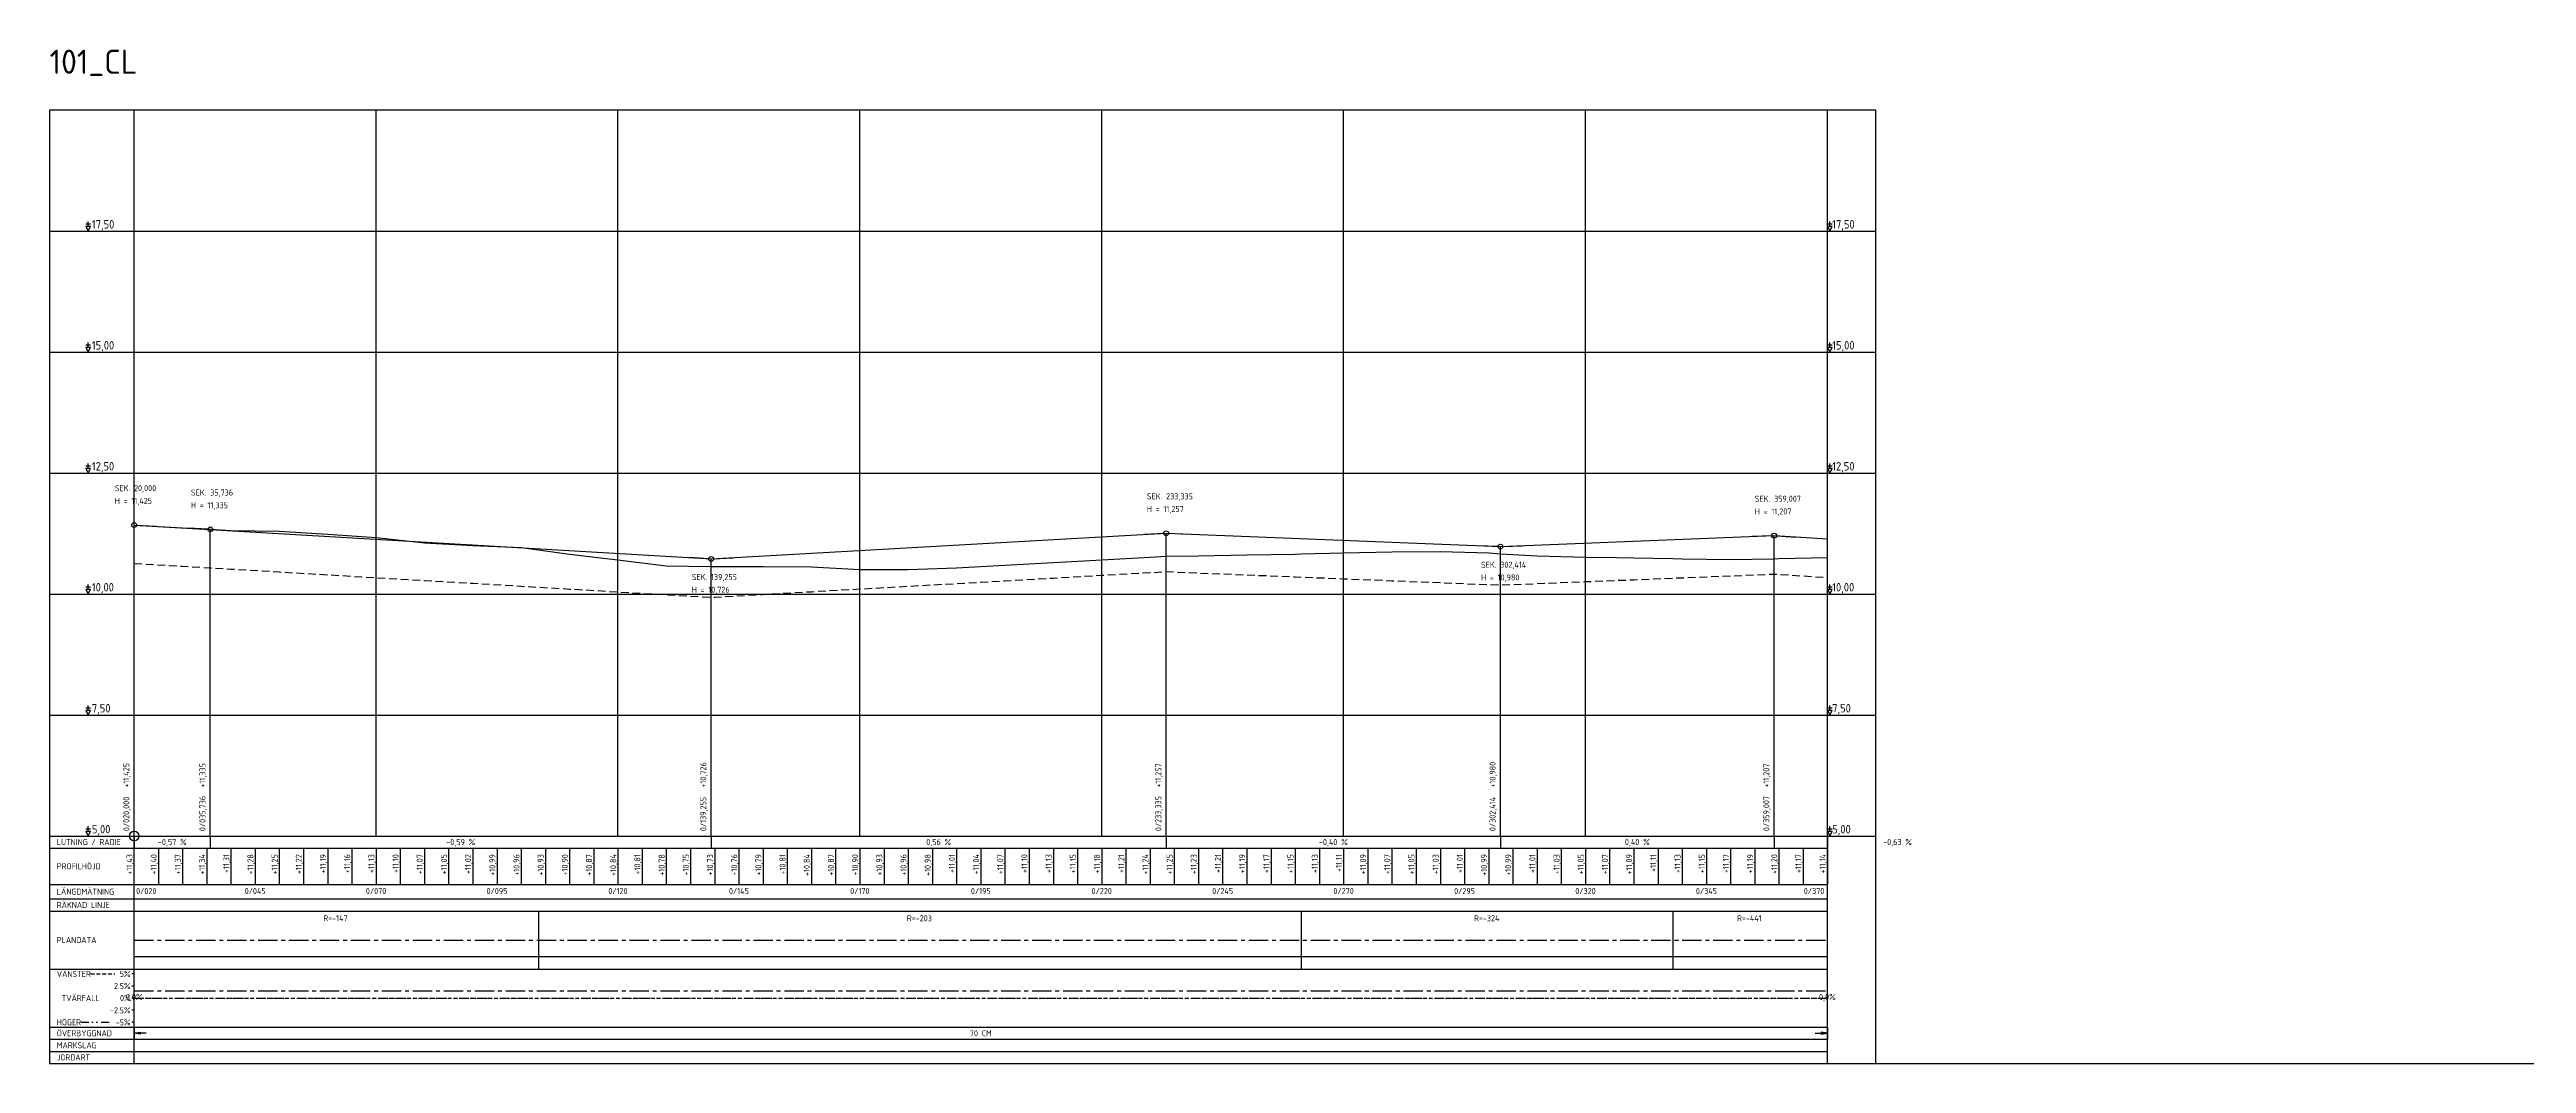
# Model space of a CAD drawing. Header units: metres. Extents: x 117388 to 123031, y 6148214 to 6150604.
# Drawn here: x 118300 to 118813, y 6149762 to 6149972 of the extents above; entities that cross this region are included whole.
import ezdxf
from ezdxf.enums import TextEntityAlignment as Align

# ---------------------------------------------------------------- set-up
doc = ezdxf.new("R2010")
doc.units = ezdxf.units.M
doc.header["$LTSCALE"] = 0.4
for name, pattern in [('CENTER', [16, 10, -2, 2, -2]), ('DASHED', [6, 4, -2]), ('DASHED_2', [3, 2, -1]), ('DIVIDE', [10, 4, -2, 0, -2, 0, -2])]:
    doc.linetypes.add(name, pattern=pattern)
doc.layers.get('DEFPOINTS').update_dxf_attribs({"color": 5, "linetype": 'CONTINUOUS'})
doc.layers.add('_NovapointLsNode', color=7, linetype='CONTINUOUS', plot=False)
for name, color, linetype in [('LP_Modell Overbygningstykkelse', 7, 'CONTINUOUS'), ('M-36-Formular', 1, 'CONTINUOUS'), ('M-36-Formular_CL', 1, 'CENTER'), ('M-36-Formular_Linje', 3, 'CONTINUOUS'), ('M-36-Formular_Text', 1, 'CONTINUOUS'), ('M-36-Mark', 3, 'CONTINUOUS'), ('M-36-Plandata_CL', 3, 'CONTINUOUS'), ('M-36-Ram', 7, 'CONTINUOUS'), ('M-36-Skevning_H', 3, 'DIVIDE'), ('M-36-Skevning_Text', 1, 'CONTINUOUS'), ('M-36-Skevning_V', 1, 'DASHED_2'), ('M-36-terass', 7, 'DASHED'), ('M-36-text', 1, 'CONTINUOUS'), ('M-36-TP_cirkel', 3, 'CONTINUOUS'), ('M-36-TP_linje', 3, 'CONTINUOUS'), ('M-36-TP_text', 1, 'CONTINUOUS'), ('M-36-Vertikalgeometri', 7, 'CONTINUOUS'), ('M-36-VSP_cirkel', 3, 'CONTINUOUS'), ('M-36-VSP_linje', 3, 'CONTINUOUS'), ('M-36-VSP_text', 1, 'CONTINUOUS')]:
    doc.layers.add(name, color=color, linetype=linetype)
doc.styles.add('ISO100', font='ISO3098', dxfattribs={"height": 10})
doc.styles.add('P_ISO_25', font='ISO', dxfattribs={"height": 2.5})

msp = doc.modelspace()

# ---------------------------------------------------------------- linework, layer by layer
at = {"layer": '_NovapointLsNode'}
msp.add_circle((118318, 6149809.348), 1, dxfattribs=at)
at = {"layer": 'DEFPOINTS', "flags": 128}
msp.add_lwpolyline([(118316.138, 6149762.348), (121105.65, 6149762.348)], dxfattribs=at)
at = {"layer": 'LP_Modell Overbygningstykkelse'}
for p, q in [((118318, 6149769.848), (118318, 6149767.348)), ((118668, 6149769.848), (118668, 6149767.348))]:
    msp.add_line(p, q, dxfattribs=at)
for points in [[(118320.5, 6149768.598), (118318, 6149768.598), (118319.25, 6149768.806), (118319.25, 6149768.39), (118318, 6149768.598)], [(118665.5, 6149768.598), (118668, 6149768.598), (118666.75, 6149768.806), (118666.75, 6149768.39), (118668, 6149768.598)]]:
    msp.add_lwpolyline(points, dxfattribs=at)
at = {"layer": 'M-36-Formular'}
for p, q in [((118318, 6149809.348), (118318, 6149959.348)), ((118318, 6149762.348), (118318, 6149959.348)), ((118368, 6149809.348), (118368, 6149959.348)), ((118418, 6149809.348), (118418, 6149959.348)), ((118468, 6149809.348), (118468, 6149959.348)), ((118518, 6149809.348), (118518, 6149959.348)), ((118568, 6149809.348), (118568, 6149959.348)), ((118618, 6149809.348), (118618, 6149959.348)), ((118668, 6149809.348), (118668, 6149959.348)), ((118668, 6149762.348), (118668, 6149959.348)), ((118300.5, 6149934.348), (118678, 6149934.348)), ((118300.5, 6149909.348), (118678, 6149909.348)), ((118300.5, 6149884.348), (118678, 6149884.348)), ((118300.5, 6149859.348), (118678, 6149859.348)), ((118300.5, 6149834.348), (118678, 6149834.348)), ((118300.5, 6149809.348), (118678, 6149809.348)), ((118300.5, 6149806.848), (118668, 6149806.848)), ((118318, 6149809.348), (118318, 6149806.848)), ((118323, 6149806.848), (118323, 6149799.348)), ((118328, 6149806.848), (118328, 6149799.348)), ((118333, 6149806.848), (118333, 6149799.348)), ((118333.735, 6149809.348), (118333.735, 6149806.848)), ((118333.735, 6149809.348), (118333.735, 6149806.848)), ((118338, 6149806.848), (118338, 6149799.348)), ((118343, 6149806.848), (118343, 6149799.348)), ((118348, 6149806.848), (118348, 6149799.348)), ((118353, 6149806.848), (118353, 6149799.348)), ((118358, 6149806.848), (118358, 6149799.348)), ((118363, 6149806.848), (118363, 6149799.348)), ((118368, 6149806.848), (118368, 6149799.348)), ((118373, 6149806.848), (118373, 6149799.348)), ((118378, 6149806.848), (118378, 6149799.348)), ((118383, 6149806.848), (118383, 6149799.348)), ((118388, 6149806.848), (118388, 6149799.348)), ((118393, 6149806.848), (118393, 6149799.348)), ((118398, 6149806.848), (118398, 6149799.348)), ((118403, 6149806.848), (118403, 6149799.348)), ((118408, 6149806.848), (118408, 6149799.348)), ((118413, 6149806.848), (118413, 6149799.348)), ((118418, 6149806.848), (118418, 6149799.348)), ((118423, 6149806.848), (118423, 6149799.348)), ((118428, 6149806.848), (118428, 6149799.348)), ((118433, 6149806.848), (118433, 6149799.348)), ((118437.255, 6149809.348), (118437.255, 6149806.848)), ((118437.255, 6149809.348), (118437.255, 6149806.848)), ((118438, 6149806.848), (118438, 6149799.348)), ((118443, 6149806.848), (118443, 6149799.348)), ((118448, 6149806.848), (118448, 6149799.348)), ((118453, 6149806.848), (118453, 6149799.348)), ((118458, 6149806.848), (118458, 6149799.348)), ((118463, 6149806.848), (118463, 6149799.348)), ((118468, 6149806.848), (118468, 6149799.348)), ((118473, 6149806.848), (118473, 6149799.348)), ((118478, 6149806.848), (118478, 6149799.348)), ((118483, 6149806.848), (118483, 6149799.348)), ((118488, 6149806.848), (118488, 6149799.348)), ((118493, 6149806.848), (118493, 6149799.348)), ((118498, 6149806.848), (118498, 6149799.348)), ((118503, 6149806.848), (118503, 6149799.348)), ((118508, 6149806.848), (118508, 6149799.348)), ((118513, 6149806.848), (118513, 6149799.348)), ((118518, 6149806.848), (118518, 6149799.348)), ((118523, 6149806.848), (118523, 6149799.348)), ((118528, 6149806.848), (118528, 6149799.348)), ((118531.335, 6149809.348), (118531.335, 6149806.848)), ((118531.335, 6149809.348), (118531.335, 6149806.848)), ((118533, 6149806.848), (118533, 6149799.348)), ((118538, 6149806.848), (118538, 6149799.348)), ((118543, 6149806.848), (118543, 6149799.348)), ((118548, 6149806.848), (118548, 6149799.348)), ((118553, 6149806.848), (118553, 6149799.348)), ((118558, 6149806.848), (118558, 6149799.348)), ((118563, 6149806.848), (118563, 6149799.348)), ((118568, 6149806.848), (118568, 6149799.348)), ((118573, 6149806.848), (118573, 6149799.348)), ((118578, 6149806.848), (118578, 6149799.348)), ((118583, 6149806.848), (118583, 6149799.348)), ((118588, 6149806.848), (118588, 6149799.348)), ((118593, 6149806.848), (118593, 6149799.348)), ((118598, 6149806.848), (118598, 6149799.348)), ((118600.414, 6149809.348), (118600.414, 6149806.848)), ((118600.414, 6149809.348), (118600.414, 6149806.848)), ((118603, 6149806.848), (118603, 6149799.348)), ((118608, 6149806.848), (118608, 6149799.348)), ((118613, 6149806.848), (118613, 6149799.348)), ((118618, 6149806.848), (118618, 6149799.348)), ((118623, 6149806.848), (118623, 6149799.348)), ((118628, 6149806.848), (118628, 6149799.348)), ((118633, 6149806.848), (118633, 6149799.348)), ((118638, 6149806.848), (118638, 6149799.348)), ((118643, 6149806.848), (118643, 6149799.348)), ((118648, 6149806.848), (118648, 6149799.348)), ((118653, 6149806.848), (118653, 6149799.348)), ((118657.007, 6149809.348), (118657.007, 6149806.848)), ((118657.007, 6149809.348), (118657.007, 6149806.848)), ((118658, 6149806.848), (118658, 6149799.348)), ((118663, 6149806.848), (118663, 6149799.348)), ((118668, 6149809.348), (118668, 6149806.848)), ((118668, 6149806.848), (118668, 6149799.348)), ((118300.5, 6149799.348), (118668, 6149799.348)), ((118300.5, 6149796.348), (118668, 6149796.348)), ((118300.5, 6149793.848), (118668, 6149793.848)), ((118300.5, 6149781.848), (118668, 6149781.848)), ((118300.5, 6149769.848), (118668, 6149769.848)), ((118300.5, 6149767.348), (118668, 6149767.348)), ((118300.5, 6149764.848), (118668, 6149764.848))]:
    msp.add_line(p, q, dxfattribs=at)
at = {"layer": 'M-36-Formular_CL'}
for p, q in [((118318, 6149787.848), (118668, 6149787.848)), ((118318, 6149780.848), (118317.5, 6149780.848)), ((118318, 6149778.348), (118317.5, 6149778.348)), ((118318, 6149775.848), (118317.5, 6149775.848)), ((118318, 6149777.348), (118668, 6149777.348)), ((118318, 6149773.348), (118317.5, 6149773.348)), ((118318, 6149770.848), (118317.5, 6149770.848))]:
    msp.add_line(p, q, dxfattribs=at)
at = {"layer": 'M-36-Formular_Linje'}
for p, q in [((118401.594, 6149793.848), (118401.594, 6149781.848)), ((118559.254, 6149793.848), (118559.254, 6149781.848)), ((118636.085, 6149793.848), (118636.085, 6149781.848))]:
    msp.add_line(p, q, dxfattribs=at)
at = {"layer": 'M-36-Formular_Text'}
for p, q in [((118308, 6149935.848), (118309, 6149935.848)), ((118308, 6149935.348), (118309, 6149935.348)), ((118308, 6149935.348), (118308.5, 6149934.348)), ((118308.5, 6149935.348), (118308.5, 6149936.348)), ((118308.5, 6149934.348), (118309, 6149935.348)), ((118668, 6149935.848), (118669, 6149935.848)), ((118668, 6149935.348), (118669, 6149935.348)), ((118668, 6149935.348), (118668.5, 6149934.348)), ((118668.5, 6149935.348), (118668.5, 6149936.348)), ((118668.5, 6149934.348), (118669, 6149935.348)), ((118308, 6149910.848), (118309, 6149910.848)), ((118308, 6149910.348), (118309, 6149910.348)), ((118308, 6149910.348), (118308.5, 6149909.348)), ((118308.5, 6149910.348), (118308.5, 6149911.348)), ((118308.5, 6149909.348), (118309, 6149910.348)), ((118668, 6149910.848), (118669, 6149910.848)), ((118668, 6149910.348), (118669, 6149910.348)), ((118668, 6149910.348), (118668.5, 6149909.348)), ((118668.5, 6149910.348), (118668.5, 6149911.348)), ((118668.5, 6149909.348), (118669, 6149910.348)), ((118308.5, 6149885.348), (118308.5, 6149886.348)), ((118668.5, 6149885.348), (118668.5, 6149886.348)), ((118308, 6149885.848), (118309, 6149885.848)), ((118308, 6149885.348), (118309, 6149885.348)), ((118308, 6149885.348), (118308.5, 6149884.348)), ((118308.5, 6149884.348), (118309, 6149885.348)), ((118668, 6149885.848), (118669, 6149885.848)), ((118668, 6149885.348), (118669, 6149885.348)), ((118668, 6149885.348), (118668.5, 6149884.348)), ((118668.5, 6149884.348), (118669, 6149885.348)), ((118308, 6149860.848), (118309, 6149860.848)), ((118308.5, 6149860.348), (118308.5, 6149861.348)), ((118668, 6149860.848), (118669, 6149860.848)), ((118668.5, 6149860.348), (118668.5, 6149861.348)), ((118308, 6149860.348), (118309, 6149860.348)), ((118308, 6149860.348), (118308.5, 6149859.348)), ((118308.5, 6149859.348), (118309, 6149860.348)), ((118668, 6149860.348), (118669, 6149860.348)), ((118668, 6149860.348), (118668.5, 6149859.348)), ((118668.5, 6149859.348), (118669, 6149860.348)), ((118308, 6149835.848), (118309, 6149835.848)), ((118308, 6149835.348), (118309, 6149835.348)), ((118308, 6149835.348), (118308.5, 6149834.348)), ((118308.5, 6149835.348), (118308.5, 6149836.348)), ((118308.5, 6149834.348), (118309, 6149835.348)), ((118668, 6149835.848), (118669, 6149835.848)), ((118668, 6149835.348), (118669, 6149835.348)), ((118668, 6149835.348), (118668.5, 6149834.348)), ((118668.5, 6149835.348), (118668.5, 6149836.348)), ((118668.5, 6149834.348), (118669, 6149835.348)), ((118308, 6149810.848), (118309, 6149810.848)), ((118308, 6149810.348), (118309, 6149810.348)), ((118308, 6149810.348), (118308.5, 6149809.348)), ((118308.5, 6149810.348), (118308.5, 6149811.348)), ((118308.5, 6149809.348), (118309, 6149810.348)), ((118668, 6149810.848), (118669, 6149810.848)), ((118668, 6149810.348), (118669, 6149810.348)), ((118668, 6149810.348), (118668.5, 6149809.348)), ((118668.5, 6149810.348), (118668.5, 6149811.348)), ((118668.5, 6149809.348), (118669, 6149810.348))]:
    msp.add_line(p, q, dxfattribs=at)
at = {"layer": 'M-36-Mark', "flags": 128}
msp.add_lwpolyline([(118318, 6149873.598), (118328, 6149873.028), (118333.74, 6149872.728), (118338, 6149872.488), (118348, 6149872.368), (118358, 6149871.708), (118368, 6149871.018), (118378, 6149869.918), (118388, 6149869.378), (118398, 6149868.968), (118401.59, 6149868.488), (118408, 6149867.608), (118418, 6149866.398), (118428, 6149865.208), (118437.25, 6149865.068), (118438, 6149865.068), (118448, 6149865.048), (118458, 6149864.978), (118468, 6149864.448), (118478, 6149864.418), (118488, 6149864.768), (118498, 6149865.318), (118508, 6149865.868), (118518, 6149866.448), (118528, 6149866.968), (118531.33, 6149867.158), (118538, 6149867.258), (118548, 6149867.418), (118558, 6149867.598), (118559.25, 6149867.628), (118568, 6149867.868), (118578, 6149868.048), (118588, 6149868.148), (118598, 6149867.838), (118600.41, 6149867.688), (118608, 6149867.238), (118618, 6149866.968), (118624.42, 6149866.868), (118628, 6149866.808), (118636.08, 6149866.668), (118638, 6149866.638), (118648, 6149866.488), (118657.01, 6149866.648), (118658, 6149866.668), (118668, 6149866.908)], dxfattribs=at)
at = {"layer": 'M-36-Plandata_CL'}
msp.add_lwpolyline([(118318, 6149784.448), (118401.594, 6149784.448), (118401.594, 6149784.448), (118559.254, 6149784.448), (118559.254, 6149784.448), (118636.085, 6149784.448), (118636.085, 6149784.448), (118668, 6149784.448)], dxfattribs=at)
at = {"layer": 'M-36-Ram'}
msp.add_lwpolyline([(118300.5, 6149762.348), (118678, 6149762.348), (118678, 6149959.348), (118300.5, 6149959.348)], close=True, dxfattribs=at)
at = {"layer": 'M-36-Skevning_H'}
msp.add_line((118307, 6149770.848), (118313, 6149770.848), dxfattribs=at)
for points in [[(118318, 6149775.848), (118318, 6149775.848), (118318.167, 6149775.848), (118317.833, 6149775.848), (118318, 6149775.848)], [(118318, 6149775.848), (118668, 6149775.848)], [(118668, 6149775.848), (118668, 6149775.848), (118668.167, 6149775.848), (118667.833, 6149775.848), (118668, 6149775.848)]]:
    msp.add_lwpolyline(points, dxfattribs=at)
at = {"layer": 'M-36-Skevning_V'}
msp.add_line((118309, 6149780.848), (118314, 6149780.848), dxfattribs=at)
for points in [[(118318, 6149775.848), (118318, 6149775.848), (118318.167, 6149775.848), (118317.833, 6149775.848), (118318, 6149775.848)], [(118318, 6149775.848), (118668, 6149775.848)], [(118668, 6149775.848), (118668, 6149775.848), (118668.167, 6149775.848), (118667.833, 6149775.848), (118668, 6149775.848)]]:
    msp.add_lwpolyline(points, dxfattribs=at)
at = {"layer": 'M-36-terass', "flags": 128}
msp.add_lwpolyline([(118318, 6149865.661), (118328, 6149865.089), (118333.74, 6149864.761), (118338, 6149864.51), (118348, 6149863.921), (118358, 6149863.333), (118368, 6149862.744), (118378, 6149862.156), (118388, 6149861.567), (118398, 6149860.978), (118401.59, 6149860.767), (118408, 6149860.39), (118418, 6149859.801), (118428, 6149859.213), (118437.25, 6149858.668), (118438, 6149858.71), (118448, 6149859.274), (118458, 6149859.838), (118468, 6149860.402), (118478, 6149860.966), (118488, 6149861.53), (118498, 6149862.094), (118508, 6149862.658), (118518, 6149863.222), (118528, 6149863.786), (118531.33, 6149863.973), (118538, 6149863.707), (118548, 6149863.307), (118558, 6149862.907), (118559.25, 6149862.857), (118568, 6149862.507), (118578, 6149862.107), (118588, 6149861.707), (118598, 6149861.307), (118600.41, 6149861.211), (118608, 6149861.514), (118618, 6149861.914), (118624.42, 6149862.171), (118628, 6149862.314), (118636.08, 6149862.637), (118638, 6149862.714), (118648, 6149863.114), (118657.01, 6149863.474), (118658, 6149863.412), (118668, 6149862.782)], dxfattribs=at)
at = {"layer": 'M-36-TP_cirkel'}
for centre in [(118318, 6149873.603), (118333.735, 6149872.703), (118531.335, 6149871.915), (118657.007, 6149871.416), (118437.255, 6149866.609), (118600.414, 6149869.152)]:
    msp.add_circle(centre, 0.5, dxfattribs=at)
at = {"layer": 'M-36-TP_linje'}
for p, q in [((118318, 6149809.348), (118318, 6149873.603)), ((118333.735, 6149809.348), (118333.735, 6149872.703)), ((118531.335, 6149809.348), (118531.335, 6149871.915)), ((118657.007, 6149809.348), (118657.007, 6149871.416)), ((118437.255, 6149809.348), (118437.255, 6149866.609)), ((118600.414, 6149809.348), (118600.414, 6149869.152))]:
    msp.add_line(p, q, dxfattribs=at)
at = {"layer": 'M-36-Vertikalgeometri'}
msp.add_lwpolyline([(118318, 6149873.603), (118318, 6149873.603), (118333.735, 6149872.703), (118437.255, 6149866.609), (118531.335, 6149871.915), (118600.414, 6149869.152), (118657.007, 6149871.416), (118668, 6149870.724)], dxfattribs=at)
at = {"layer": 'M-36-VSP_cirkel'}
for centre in [(118318, 6149873.603), (118333.736, 6149872.703), (118531.335, 6149871.915), (118657.007, 6149871.416), (118437.255, 6149866.609), (118600.414, 6149869.152)]:
    msp.add_circle(centre, 0.5, dxfattribs=at)
at = {"layer": 'M-36-VSP_linje'}
for p, q in [((118318, 6149874.103), (118318, 6149878.103)), ((118318.499, 6149873.574), (118322.493, 6149873.346)), ((118333.237, 6149872.731), (118329.243, 6149872.96)), ((118334.235, 6149872.673), (118338.228, 6149872.438)), ((118530.836, 6149871.887), (118526.842, 6149871.662)), ((118531.835, 6149871.895), (118535.831, 6149871.735)), ((118656.507, 6149871.396), (118652.511, 6149871.236)), ((118657.506, 6149871.384), (118661.498, 6149871.133)), ((118436.756, 6149866.639), (118432.763, 6149866.874)), ((118437.754, 6149866.637), (118441.748, 6149866.863)), ((118599.914, 6149869.172), (118595.918, 6149869.332)), ((118600.914, 6149869.172), (118604.91, 6149869.332))]:
    msp.add_line(p, q, dxfattribs=at)

# ---------------------------------------------------------------- texts
at = {"layer": 'M-36-Formular_Text', "style": 'P_ISO_25'}
for s, p in [('17,50', (118309.25, 6149934.348)), ('17,50', (118669, 6149934.348)), ('15,00', (118309.25, 6149909.348)), ('15,00', (118669, 6149909.348)), ('12,50', (118309.25, 6149884.348)), ('12,50', (118669, 6149884.348)), ('10,00', (118309.25, 6149859.348)), ('10,00', (118669, 6149859.348)), ('7,50', (118309.25, 6149834.348)), ('7,50', (118669, 6149834.348)), ('5,00', (118309.25, 6149809.348)), ('5,00', (118669, 6149809.348))]:
    msp.add_text(s, height=1.75, dxfattribs=at).set_placement(p, align=Align.BOTTOM_LEFT)
for s, p in [('LUTNING / RADIE', (118302, 6149808.098)), ('RÄKNAD LINJE', (118302, 6149795.098)), ('PLANDATA', (118302, 6149787.848)), ('VÄNSTER', (118302, 6149780.848)), ('TVÄRFALL', (118303, 6149775.848)), ('HÖGER', (118302, 6149770.848)), ('ÖVERBYGGNAD', (118302, 6149768.598)), ('JORDART', (118302, 6149763.598)), ('MARKSLAG', (118302, 6149766.098))]:
    msp.add_text(s, height=1.25, dxfattribs=at).set_placement(p, align=Align.MIDDLE_LEFT)
for s, p in [('2.5%', (118317.25, 6149778.348)), ('5%', (118317.25, 6149780.848)), ('-2.5%', (118317.25, 6149773.348)), ('0%', (118317.25, 6149775.848)), ('-5%', (118317.25, 6149770.848))]:
    msp.add_text(s, height=1.25, dxfattribs=at).set_placement(p, align=Align.MIDDLE_RIGHT)
at = {"layer": 'M-36-Ram', "style": 'ISO100'}
msp.add_text('101_CL', height=5, dxfattribs=at).set_placement((118300.5, 6149969.348), align=Align.MIDDLE_LEFT)
at = {"layer": 'M-36-Skevning_Text', "style": 'P_ISO_25'}
for p in [(118318, 6149776.098), (118318, 6149776.098), (118668, 6149776.098), (118668, 6149776.098)]:
    msp.add_text('0,0%', height=1.25, dxfattribs=at).set_placement(p, align=Align.MIDDLE_CENTER)
at = {"layer": 'M-36-text', "style": 'P_ISO_25'}
for s, p in [('+11,43', (118317.65, 6149805.598)), ('+11,40', (118322.65, 6149805.598)), ('+11,37', (118327.65, 6149805.598)), ('+11,34', (118332.65, 6149805.598)), ('+11,31', (118337.65, 6149805.598)), ('+11,28', (118342.65, 6149805.598)), ('+11,25', (118347.65, 6149805.598)), ('+11,22', (118352.65, 6149805.598)), ('+11,19', (118357.65, 6149805.598)), ('+11,16', (118362.65, 6149805.598)), ('+11,13', (118367.65, 6149805.598)), ('+11,10', (118372.65, 6149805.598)), ('+11,07', (118377.65, 6149805.598)), ('+11,05', (118382.65, 6149805.598)), ('+11,02', (118387.65, 6149805.598)), ('+10,99', (118392.65, 6149805.598)), ('+10,96', (118397.65, 6149805.598)), ('+10,93', (118402.65, 6149805.598)), ('+10,90', (118407.65, 6149805.598)), ('+10,87', (118412.65, 6149805.598)), ('+10,84', (118417.65, 6149805.598)), ('+10,81', (118422.65, 6149805.598)), ('+10,78', (118427.65, 6149805.598)), ('+10,75', (118432.65, 6149805.598)), ('+10,73', (118437.65, 6149805.598)), ('+10,76', (118442.65, 6149805.598)), ('+10,79', (118447.65, 6149805.598)), ('+10,81', (118452.65, 6149805.598)), ('+10,84', (118457.65, 6149805.598)), ('+10,87', (118462.65, 6149805.598)), ('+10,90', (118467.65, 6149805.598)), ('+10,93', (118472.65, 6149805.598)), ('+10,96', (118477.65, 6149805.598)), ('+10,98', (118482.65, 6149805.598)), ('+11,01', (118487.65, 6149805.598)), ('+11,04', (118492.65, 6149805.598)), ('+11,07', (118497.65, 6149805.598)), ('+11,10', (118502.65, 6149805.598)), ('+11,13', (118507.65, 6149805.598)), ('+11,15', (118512.65, 6149805.598)), ('+11,18', (118517.65, 6149805.598)), ('+11,21', (118522.65, 6149805.598)), ('+11,24', (118527.65, 6149805.598)), ('+11,25', (118532.65, 6149805.598)), ('+11,23', (118537.65, 6149805.598)), ('+11,21', (118542.65, 6149805.598)), ('+11,19', (118547.65, 6149805.598)), ('+11,17', (118552.65, 6149805.598)), ('+11,15', (118557.65, 6149805.598)), ('+11,13', (118562.65, 6149805.598)), ('+11,11', (118567.65, 6149805.598)), ('+11,09', (118572.65, 6149805.598)), ('+11,07', (118577.65, 6149805.598)), ('+11,05', (118582.65, 6149805.598)), ('+11,03', (118587.65, 6149805.598)), ('+11,01', (118592.65, 6149805.598)), ('+10,99', (118597.65, 6149805.598)), ('+10,99', (118602.65, 6149805.598)), ('+11,01', (118607.65, 6149805.598)), ('+11,03', (118612.65, 6149805.598)), ('+11,05', (118617.65, 6149805.598)), ('+11,07', (118622.65, 6149805.598)), ('+11,09', (118627.65, 6149805.598)), ('+11,11', (118632.65, 6149805.598)), ('+11,13', (118637.65, 6149805.598)), ('+11,15', (118642.65, 6149805.598)), ('+11,17', (118647.65, 6149805.598)), ('+11,19', (118652.65, 6149805.598)), ('+11,20', (118657.65, 6149805.598)), ('+11,17', (118662.65, 6149805.598)), ('+11,14', (118667.65, 6149805.598))]:
    msp.add_text(s, height=1.25, rotation=90.01167, dxfattribs=at).set_placement(p, align=Align.RIGHT)
for s, p in [('-0,57 %', (118325.868, 6149808.098)), ('-0,59 %', (118385.495, 6149808.098)), ('0,56 %', (118484.295, 6149808.098)), ('-0,40 %', (118565.874, 6149808.098)), ('0,40 %', (118628.711, 6149808.098)), ('-0,63 %', (118682.503, 6149808.098)), ('70 CM', (118493, 6149768.598))]:
    msp.add_text(s, height=1.25, dxfattribs=at).set_placement(p, align=Align.MIDDLE_CENTER)
for s, p in [('PROFILHÖJD', (118302, 6149803.098)), ('LÄNGDMÄTNING', (118302, 6149797.848))]:
    msp.add_text(s, height=1.25, dxfattribs=at).set_placement(p, align=Align.MIDDLE_LEFT)
for s, p in [('0/020', (118320.5, 6149797.348)), ('0/045', (118343, 6149797.348)), ('0/070', (118368, 6149797.348)), ('0/095', (118393, 6149797.348)), ('0/120', (118418, 6149797.348)), ('0/145', (118443, 6149797.348)), ('0/170', (118468, 6149797.348)), ('0/195', (118493, 6149797.348)), ('0/220', (118518, 6149797.348)), ('0/245', (118543, 6149797.348)), ('0/270', (118568, 6149797.348)), ('0/295', (118593, 6149797.348)), ('0/320', (118618, 6149797.348)), ('0/345', (118643, 6149797.348)), ('0/370', (118665.25, 6149797.348))]:
    msp.add_text(s, height=1.25, dxfattribs=at).set_placement(p, align=Align.CENTER)
for s, p in [('R=-147', (118357.085, 6149791.723)), ('R=-203', (118477.712, 6149791.723)), ('R=-324', (118594.958, 6149791.723)), ('R=-441', (118649.33, 6149791.723))]:
    msp.add_text(s, height=1.25, dxfattribs=at).set_placement(p)
at = {"layer": 'M-36-TP_text', "style": 'P_ISO_25'}
for s, p in [('+11,425', (118317, 6149819.348)), ('+11,335', (118332.735, 6149819.348)), ('+10,726', (118436.255, 6149819.348)), ('+11,257', (118530.335, 6149819.348)), ('+10,980', (118599.414, 6149819.348)), ('+11,207', (118656.007, 6149819.348)), ('0/020,000', (118317, 6149810.348)), ('0/035,736', (118332.735, 6149810.348)), ('0/139,255', (118436.255, 6149810.348)), ('0/233,335', (118530.335, 6149810.348)), ('0/302,414', (118599.414, 6149810.348)), ('0/359,007', (118656.007, 6149810.348))]:
    msp.add_text(s, height=1.25, rotation=90.01167, dxfattribs=at).set_placement(p)
at = {"layer": 'M-36-VSP_text', "style": 'P_ISO_25'}
for s, p in [('SEK. 20,000', (118314, 6149880.603)), ('H = 11,425', (118314, 6149877.977)), ('SEK. 35,736', (118329.736, 6149879.703)), ('H = 11,335', (118329.736, 6149877.077)), ('SEK. 233,335', (118527.335, 6149878.916)), ('H = 11,257', (118527.335, 6149876.29)), ('SEK. 359,007', (118653.007, 6149878.416)), ('H = 11,207', (118653.007, 6149875.79)), ('SEK. 302,414', (118596.414, 6149864.778)), ('SEK. 139,255', (118433.255, 6149862.235)), ('H = 10,726', (118433.255, 6149859.609)), ('H = 10,980', (118596.414, 6149862.152))]:
    msp.add_text(s, height=1.25, dxfattribs=at).set_placement(p)

doc.saveas('drawing.dxf')
